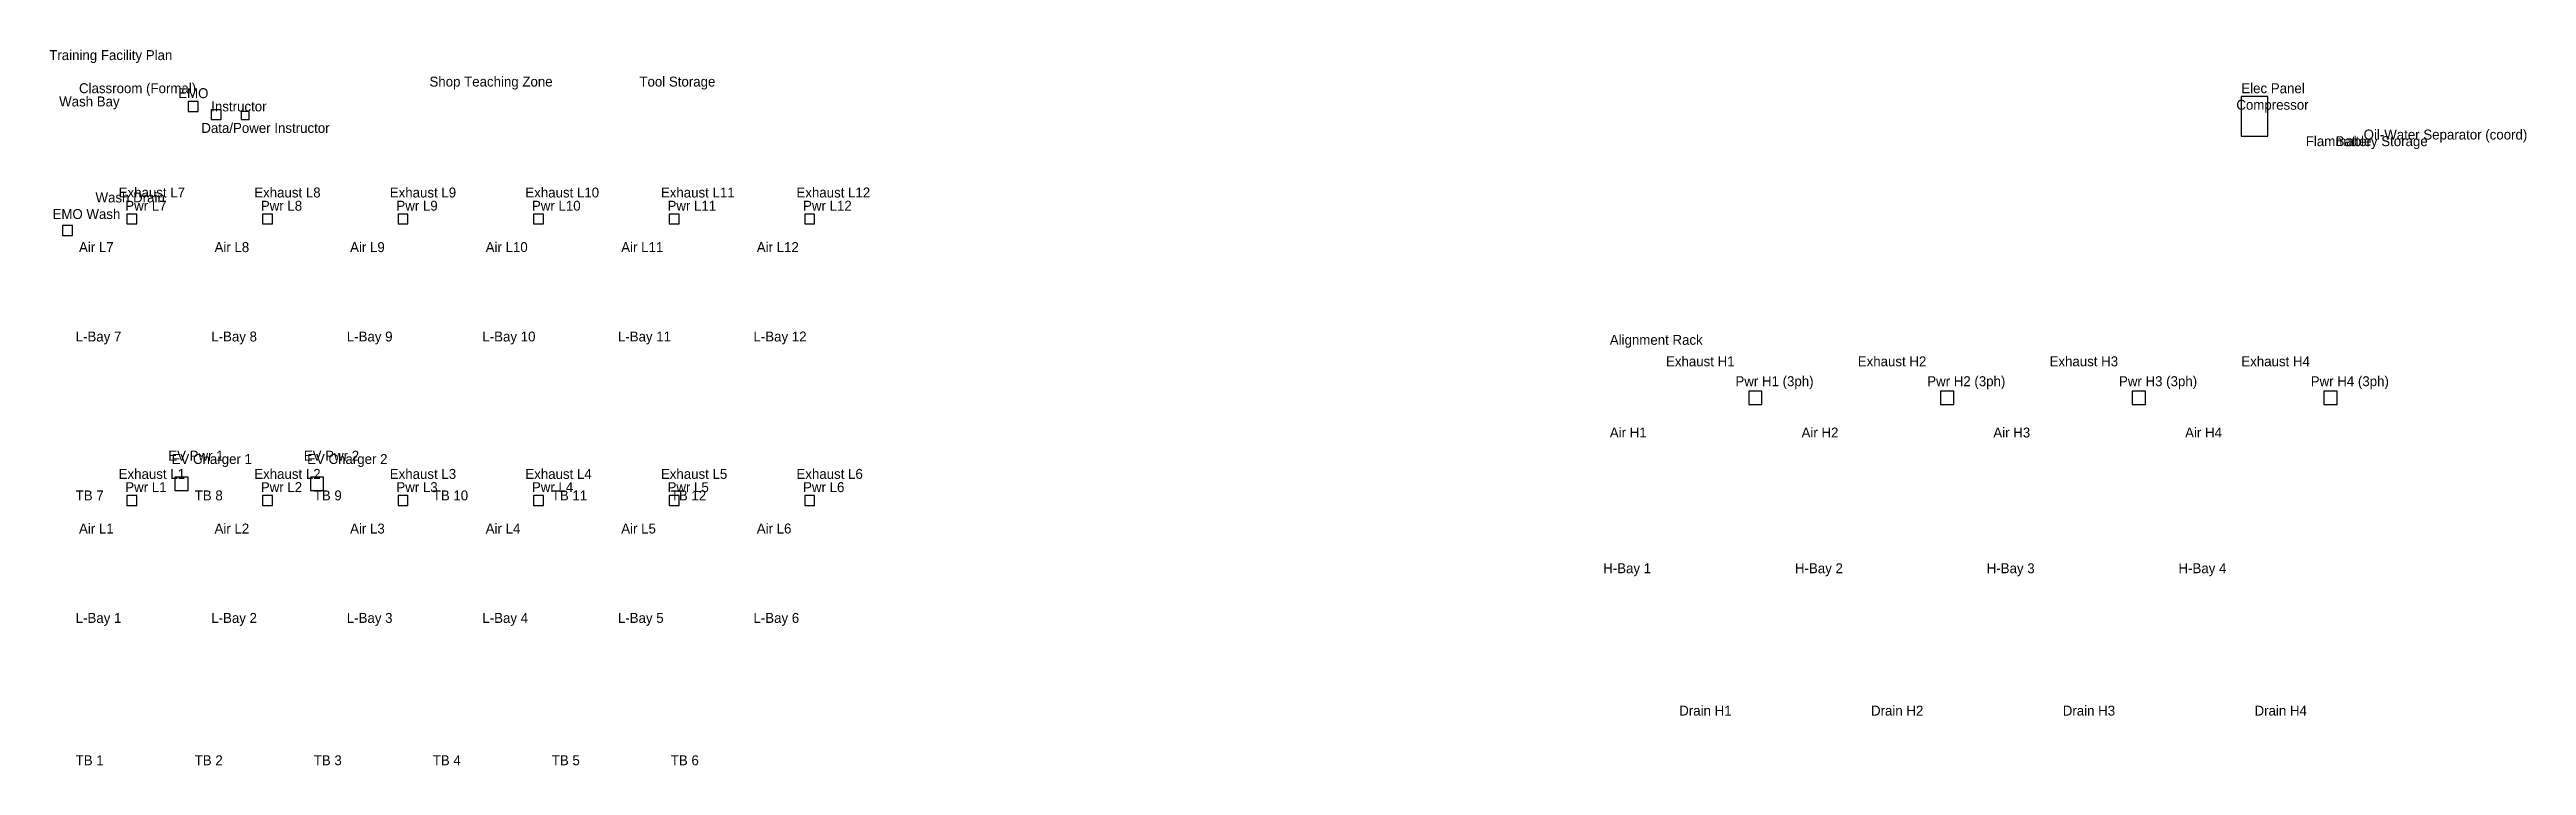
# Model space of a CAD drawing. Header units: metres. Extents: x 0.3 to 75.2, y 0.2 to 21.8.
import ezdxf

# ---------------------------------------------------------------- set-up
doc = ezdxf.new("R2010")
doc.units = ezdxf.units.M
for name, color, linetype in [('E-DATA', 140, 'CONTINUOUS'), ('E-EMERG', 30, 'CONTINUOUS'), ('E-PANEL', 5, 'CONTINUOUS'), ('E-POWER-3PH', 6, 'CONTINUOUS'), ('E-POWER-OUT', 4, 'CONTINUOUS'), ('ROOM-LABEL', 2, 'CONTINUOUS')]:
    doc.layers.add(name, color=color, linetype=linetype)

msp = doc.modelspace()

# ---------------------------------------------------------------- linework, layer by layer
at = {"layer": 'E-DATA', "color": 7}
msp.add_lwpolyline([(6.1, 19.7), (6.35, 19.7), (6.35, 19.95), (6.1, 19.95), (6.1, 19.7)], dxfattribs=at)
at = {"layer": 'E-EMERG', "color": 7}
for points in [[(4.5, 19.95), (4.8, 19.95), (4.8, 20.25), (4.5, 20.25), (4.5, 19.95)], [(0.7, 16.2), (1, 16.2), (1, 16.5), (0.7, 16.5), (0.7, 16.2)]]:
    msp.add_lwpolyline(points, dxfattribs=at)
at = {"layer": 'E-PANEL', "color": 7}
msp.add_lwpolyline([(66.6, 19.2), (67.4, 19.2), (67.4, 20.4), (66.6, 20.4), (66.6, 19.2)], dxfattribs=at)
at = {"layer": 'E-POWER-3PH', "color": 7}
for points in [[(51.7, 11.1), (52.1, 11.1), (52.1, 11.5), (51.7, 11.5), (51.7, 11.1)], [(57.5, 11.1), (57.9, 11.1), (57.9, 11.5), (57.5, 11.5), (57.5, 11.1)], [(63.3, 11.1), (63.7, 11.1), (63.7, 11.5), (63.3, 11.5), (63.3, 11.1)], [(69.1, 11.1), (69.5, 11.1), (69.5, 11.5), (69.1, 11.5), (69.1, 11.1)], [(4.1, 8.5), (4.5, 8.5), (4.5, 8.9), (4.1, 8.9), (4.1, 8.5)], [(8.2, 8.5), (8.6, 8.5), (8.6, 8.9), (8.2, 8.9), (8.2, 8.5)]]:
    msp.add_lwpolyline(points, dxfattribs=at)
at = {"layer": 'E-POWER-OUT', "color": 7}
for points in [[(5.2, 19.7), (5.5, 19.7), (5.5, 20), (5.2, 20), (5.2, 19.7)], [(2.65, 16.55), (2.95, 16.55), (2.95, 16.85), (2.65, 16.85), (2.65, 16.55)], [(6.75, 16.55), (7.05, 16.55), (7.05, 16.85), (6.75, 16.85), (6.75, 16.55)], [(10.85, 16.55), (11.15, 16.55), (11.15, 16.85), (10.85, 16.85), (10.85, 16.55)], [(14.95, 16.55), (15.25, 16.55), (15.25, 16.85), (14.95, 16.85), (14.95, 16.55)], [(19.05, 16.55), (19.35, 16.55), (19.35, 16.85), (19.05, 16.85), (19.05, 16.55)], [(23.15, 16.55), (23.45, 16.55), (23.45, 16.85), (23.15, 16.85), (23.15, 16.55)], [(2.65, 8.05), (2.95, 8.05), (2.95, 8.35), (2.65, 8.35), (2.65, 8.05)], [(6.75, 8.05), (7.05, 8.05), (7.05, 8.35), (6.75, 8.35), (6.75, 8.05)], [(10.85, 8.05), (11.15, 8.05), (11.15, 8.35), (10.85, 8.35), (10.85, 8.05)], [(14.95, 8.05), (15.25, 8.05), (15.25, 8.35), (14.95, 8.35), (14.95, 8.05)], [(19.05, 8.05), (19.35, 8.05), (19.35, 8.35), (19.05, 8.35), (19.05, 8.05)], [(23.15, 8.05), (23.45, 8.05), (23.45, 8.35), (23.15, 8.35), (23.15, 8.05)]]:
    msp.add_lwpolyline(points, dxfattribs=at)

# ---------------------------------------------------------------- texts
at = {"layer": 'ROOM-LABEL', "color": 7}
for s, p in [('Training Facility Plan', (0.3, 21.5)), ('Shop Teaching Zone', (11.8, 20.7)), ('Tool Storage', (18.15, 20.7)), ('Wash Bay', (0.6, 20.1)), ('Classroom (Formal)', (1.2, 20.5)), ('EMO', (4.2, 20.35)), ('Instructor', (5.2, 19.95)), ('Compressor', (66.45, 20)), ('Elec Panel', (66.6, 20.5)), ('Data/Power Instructor', (4.9, 19.3)), ('Flammable', (68.55, 18.9)), ('Battery Storage', (69.45, 18.9)), ('Oil-Water Separator (coord)', (70.3, 19.1)), ('Wash Drain', (1.7, 17.2)), ('Exhaust L7', (2.4, 17.35)), ('Pwr L7', (2.6, 16.95)), ('Exhaust L8', (6.5, 17.35)), ('Pwr L8', (6.7, 16.95)), ('Exhaust L9', (10.6, 17.35)), ('Pwr L9', (10.8, 16.95)), ('Exhaust L10', (14.7, 17.35)), ('Pwr L10', (14.9, 16.95)), ('Exhaust L11', (18.8, 17.35)), ('Pwr L11', (19, 16.95)), ('Exhaust L12', (22.9, 17.35)), ('Pwr L12', (23.1, 16.95)), ('EMO Wash', (0.4, 16.7)), ('Air L7', (1.2, 15.7)), ('Air L8', (5.3, 15.7)), ('Air L9', (9.4, 15.7)), ('Air L10', (13.5, 15.7)), ('Air L11', (17.6, 15.7)), ('Air L12', (21.7, 15.7)), ('L-Bay 7', (1.1, 13)), ('L-Bay 8', (5.2, 13)), ('L-Bay 9', (9.3, 13)), ('L-Bay 10', (13.4, 13)), ('L-Bay 11', (17.5, 13)), ('L-Bay 12', (21.6, 13)), ('Alignment Rack', (47.5, 12.9)), ('Exhaust H1', (49.2, 12.25)), ('Exhaust H2', (55, 12.25)), ('Exhaust H3', (60.8, 12.25)), ('Exhaust H4', (66.6, 12.25)), ('Pwr H1 (3ph)', (51.3, 11.65)), ('Pwr H2 (3ph)', (57.1, 11.65)), ('Pwr H3 (3ph)', (62.9, 11.65)), ('Pwr H4 (3ph)', (68.7, 11.65)), ('Air H1', (47.5, 10.1)), ('Air H2', (53.3, 10.1)), ('Air H3', (59.1, 10.1)), ('Air H4', (64.9, 10.1)), ('Exhaust L1', (2.4, 8.85)), ('EV Pwr 1', (3.9, 9.4)), ('EV Charger 1', (4, 9.3)), ('Exhaust L2', (6.5, 8.85)), ('EV Pwr 2', (8, 9.4)), ('EV Charger 2', (8.1, 9.3)), ('Exhaust L3', (10.6, 8.85)), ('Exhaust L4', (14.7, 8.85)), ('Exhaust L5', (18.8, 8.85)), ('Exhaust L6', (22.9, 8.85)), ('TB 7', (1.1, 8.2)), ('Pwr L1', (2.6, 8.45)), ('TB 8', (4.7, 8.2)), ('Pwr L2', (6.7, 8.45)), ('TB 9', (8.3, 8.2)), ('Pwr L3', (10.8, 8.45)), ('TB 10', (11.9, 8.2)), ('Pwr L4', (14.9, 8.45)), ('TB 11', (15.5, 8.2)), ('Pwr L5', (19, 8.45)), ('TB 12', (19.1, 8.2)), ('Pwr L6', (23.1, 8.45)), ('Air L1', (1.2, 7.2)), ('Air L2', (5.3, 7.2)), ('Air L3', (9.4, 7.2)), ('Air L4', (13.5, 7.2)), ('Air L5', (17.6, 7.2)), ('Air L6', (21.7, 7.2)), ('H-Bay 1', (47.3, 6)), ('H-Bay 2', (53.1, 6)), ('H-Bay 3', (58.9, 6)), ('H-Bay 4', (64.7, 6)), ('L-Bay 1', (1.1, 4.5)), ('L-Bay 2', (5.2, 4.5)), ('L-Bay 3', (9.3, 4.5)), ('L-Bay 4', (13.4, 4.5)), ('L-Bay 5', (17.5, 4.5)), ('L-Bay 6', (21.6, 4.5)), ('Drain H1', (49.6, 1.7)), ('Drain H2', (55.4, 1.7)), ('Drain H3', (61.2, 1.7)), ('Drain H4', (67, 1.7)), ('TB 1', (1.1, 0.2)), ('TB 2', (4.7, 0.2)), ('TB 3', (8.3, 0.2)), ('TB 4', (11.9, 0.2)), ('TB 5', (15.5, 0.2)), ('TB 6', (19.1, 0.2))]:
    msp.add_text(s, height=0.3, dxfattribs=at).set_placement(p)

doc.saveas('drawing.dxf')
